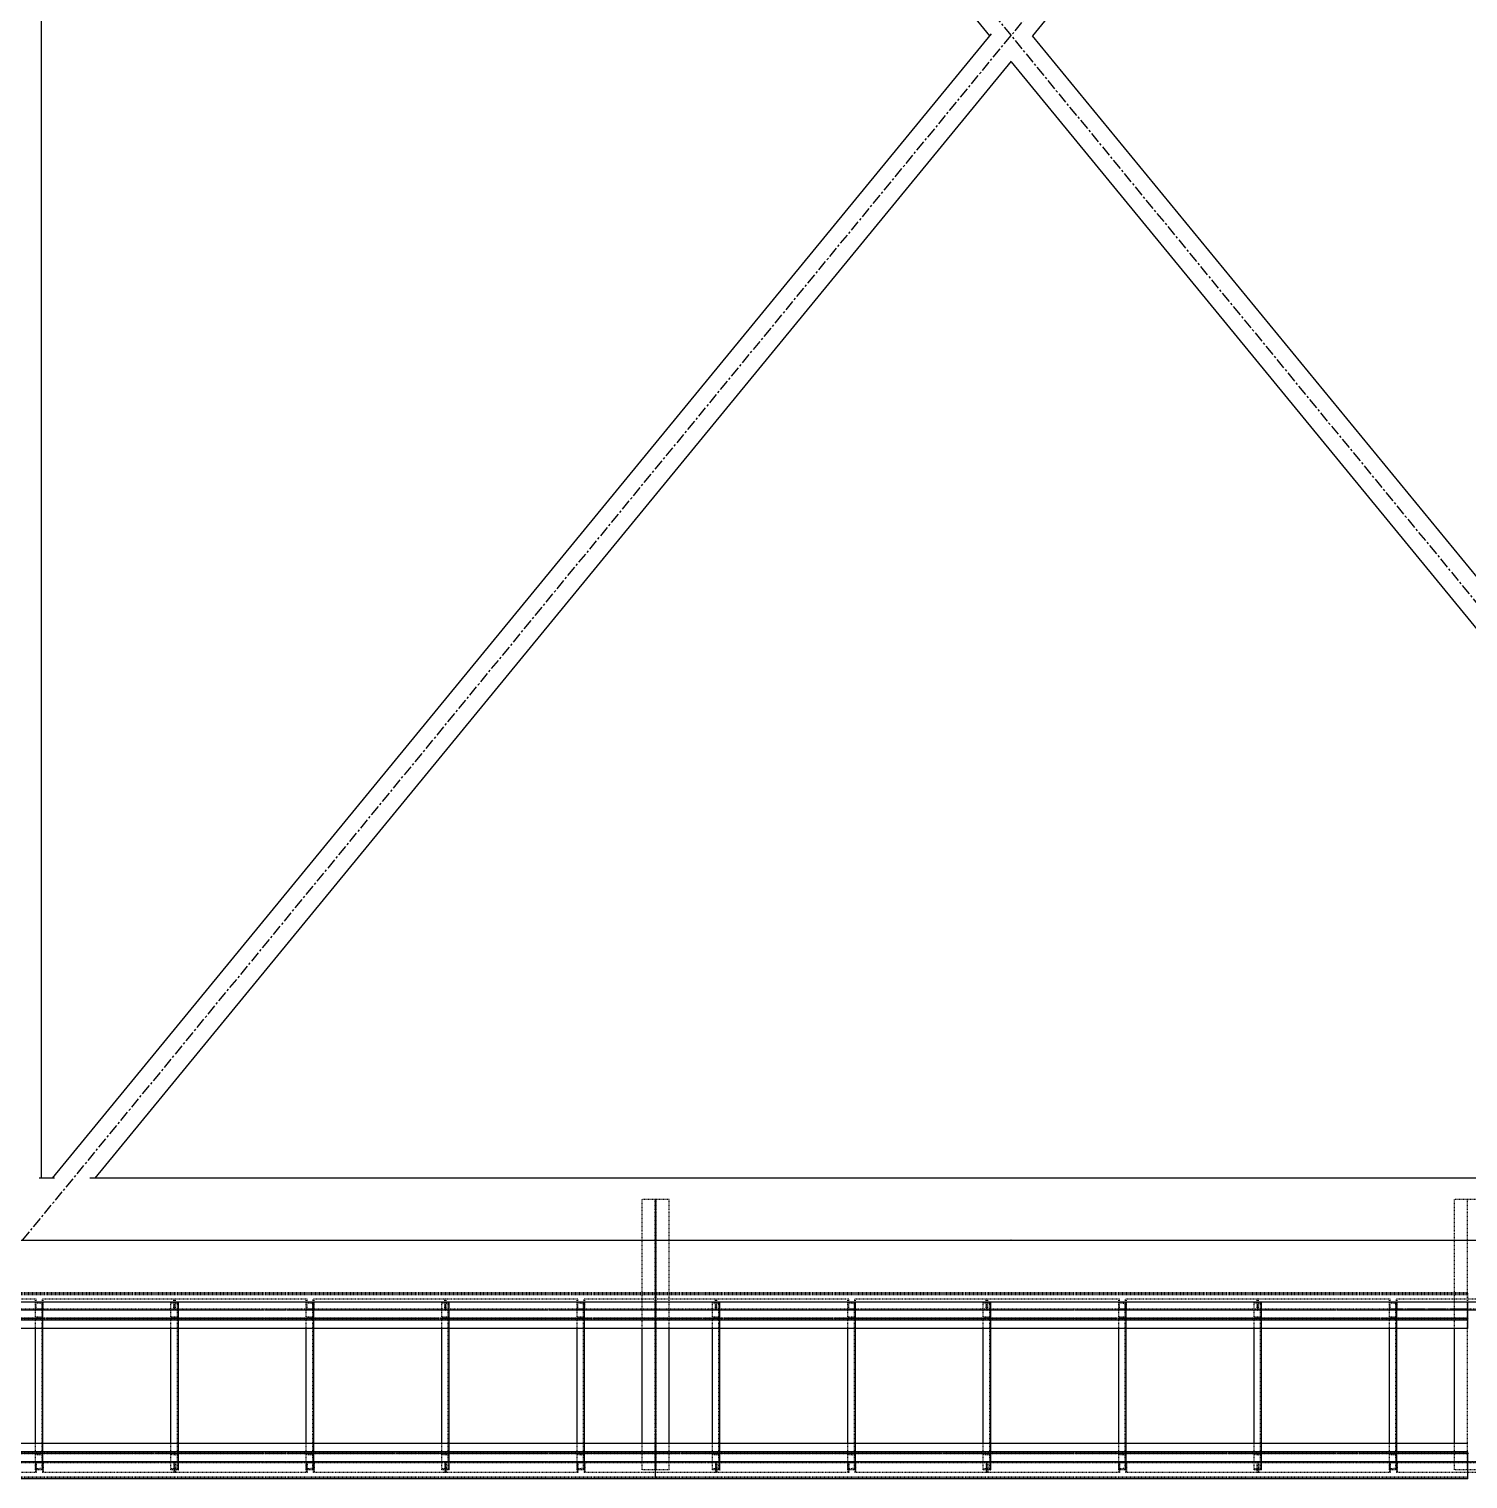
# Model space of a CAD drawing. Header units: millimetres. Extents: x 5143 to 30813, y 232 to 21408.
# Drawn here: x 15270 to 16332, y 15564 to 16635 of the extents above; entities that cross this region are included whole.
import ezdxf

# ---------------------------------------------------------------- set-up
doc = ezdxf.new("R2010")
doc.units = ezdxf.units.MM
doc.header["$LTSCALE"] = 0.25
for name, pattern in [('CENTER', [50.8, 31.75, -6.35, 6.35, -6.35]), ('XKITLINE00', [0]), ('XKITLINE02', [4, 2, -2]), ('XKITLINE03', [6, 3, -1, 1, -1])]:
    doc.linetypes.add(name, pattern=pattern)

msp = doc.modelspace()

# ---------------------------------------------------------------- linework, layer by layer
at = {"color": 8, "linetype": 'CENTER'}
for p, q in [((15265, 17520), (16725, 15740.3)), ((15265, 15740.3), (16725, 17520)), ((14995, 15740.3), (17635, 15740.3)), ((15025, 15740.3), (17635, 15740.3)), ((15175, 15740.3), (15995, 15740.3)), ((15995, 15740.3), (16815, 15740.3))]:
    msp.add_line(p, q, dxfattribs=at)
at = {"color": 8, "linetype": 'XKITLINE00'}
for p, q in [((15278.6, 17484.1), (15979.2, 16630.1)), ((16711.3, 17484.1), (16010.8, 16630.1)), ((15278.6, 16860.1), (15278.6, 15786)), ((15980.3, 16631.5), (15286.7, 15786)), ((16010.7, 16630.1), (16703.3, 15786)), ((15995.2, 16611.2), (15318.2, 15786)), ((15995, 16610.9), (16671.7, 15786)), ((15288.6, 15786), (15277.1, 15786)), ((16675.6, 15786), (15314.6, 15786)), ((17635, 15694.6), (14995, 15694.6))]:
    msp.add_line(p, q, dxfattribs=at)
at = {"color": 3, "linetype": 'XKITLINE02'}
for p, q in [((15742.5, 15770.3), (15722.5, 15770.3)), ((15722.5, 15675.1), (15722.5, 15770.3)), ((15732.2, 15570.6), (15732.2, 15770.3)), ((15732.8, 15570.6), (15732.8, 15770.3)), ((15742.5, 15570.6), (15742.5, 15770.3)), ((16342.5, 15770.3), (16322.5, 15770.3)), ((16322.5, 15675.1), (16322.5, 15770.3)), ((16332.2, 15570.6), (16332.2, 15770.3)), ((15732.5, 15701.3), (15132.5, 15701.3)), ((15732.5, 15700.4), (15132.5, 15700.4)), ((15732.5, 15699.9), (15132.5, 15699.9)), ((15275.1, 15696.6), (15177.2, 15696.6)), ((15274.5, 15688.6), (15274.5, 15696.6)), ((15274.5, 15570.6), (15274.5, 15694.6)), ((15280, 15694.6), (15274.5, 15694.6)), ((15280, 15694.6), (15274.5, 15694.6)), ((15274.5, 15693.9), (15274.5, 15694.6)), ((15279.3, 15693.5), (15274.5, 15693.9)), ((15275.1, 15689.4), (15275.1, 15696.6)), ((15279.3, 15570.6), (15279.3, 15694.6)), ((15279.3, 15683.6), (15279.3, 15693.5)), ((15377.2, 15696.6), (15279.6, 15696.6)), ((15279.6, 15689.4), (15279.6, 15696.6)), ((15280, 15590.1), (15280, 15694.6)), ((15280, 15682.6), (15280, 15694.6)), ((15280.2, 15688.6), (15280.2, 15696.6)), ((15374.5, 15570.6), (15374.5, 15694.6)), ((15380, 15694.6), (15374.5, 15694.6)), ((15380, 15694.6), (15374.5, 15694.6)), ((15374.5, 15693.9), (15374.5, 15694.6)), ((15379.3, 15693.5), (15374.5, 15693.9)), ((15376.7, 15689.4), (15376.7, 15696.6)), ((15475.1, 15696.6), (15377.2, 15696.6)), ((15377.2, 15688.6), (15377.2, 15696.6)), ((15377.2, 15688.6), (15377.2, 15696.6)), ((15377.8, 15689.4), (15377.8, 15696.6)), ((15379.3, 15570.6), (15379.3, 15694.6)), ((15379.3, 15683.6), (15379.3, 15693.5)), ((15380, 15590.1), (15380, 15694.6)), ((15380, 15682.6), (15380, 15694.6)), ((15474.5, 15688.6), (15474.5, 15696.6)), ((15474.5, 15570.6), (15474.5, 15694.6)), ((15480, 15694.6), (15474.5, 15694.6)), ((15480, 15694.6), (15474.5, 15694.6)), ((15474.5, 15693.9), (15474.5, 15694.6)), ((15479.3, 15693.5), (15474.5, 15693.9)), ((15475.1, 15689.4), (15475.1, 15696.6)), ((15479.3, 15570.6), (15479.3, 15694.6)), ((15479.3, 15683.6), (15479.3, 15693.5)), ((15577.2, 15696.6), (15479.6, 15696.6)), ((15479.6, 15689.4), (15479.6, 15696.6)), ((15480, 15590.1), (15480, 15694.6)), ((15480, 15682.6), (15480, 15694.6)), ((15480.2, 15688.6), (15480.2, 15696.6)), ((15574.5, 15570.6), (15574.5, 15694.6)), ((15580, 15694.6), (15574.5, 15694.6)), ((15580, 15694.6), (15574.5, 15694.6)), ((15574.5, 15693.9), (15574.5, 15694.6)), ((15579.3, 15693.5), (15574.5, 15693.9)), ((15576.7, 15689.4), (15576.7, 15696.6)), ((15675.1, 15696.6), (15577.2, 15696.6)), ((15577.2, 15688.6), (15577.2, 15696.6)), ((15577.2, 15688.6), (15577.2, 15696.6)), ((15577.8, 15689.4), (15577.8, 15696.6)), ((15579.3, 15570.6), (15579.3, 15694.6)), ((15579.3, 15683.6), (15579.3, 15693.5)), ((15580, 15590.1), (15580, 15694.6)), ((15580, 15682.6), (15580, 15694.6)), ((15674.5, 15688.6), (15674.5, 15696.6)), ((15674.5, 15570.6), (15674.5, 15694.6)), ((15680, 15694.6), (15674.5, 15694.6)), ((15680, 15694.6), (15674.5, 15694.6)), ((15674.5, 15693.9), (15674.5, 15694.6)), ((15679.3, 15693.5), (15674.5, 15693.9)), ((15675.1, 15689.4), (15675.1, 15696.6)), ((15679.3, 15570.6), (15679.3, 15694.6)), ((15679.3, 15683.6), (15679.3, 15693.5)), ((15777.2, 15696.6), (15679.6, 15696.6)), ((15679.6, 15689.4), (15679.6, 15696.6)), ((15680, 15590.1), (15680, 15694.6)), ((15680, 15682.6), (15680, 15694.6)), ((15680.2, 15688.6), (15680.2, 15696.6)), ((15732.5, 15694.6), (15732.5, 15701.3)), ((15732.5, 15694.6), (15732.5, 15701.3)), ((16332.5, 15701.3), (15732.5, 15701.3)), ((16332.5, 15700.4), (15732.5, 15700.4)), ((16332.5, 15699.9), (15732.5, 15699.9)), ((15774.5, 15570.6), (15774.5, 15694.6)), ((15780, 15694.6), (15774.5, 15694.6)), ((15780, 15694.6), (15774.5, 15694.6)), ((15774.5, 15693.9), (15774.5, 15694.6)), ((15779.3, 15693.5), (15774.5, 15693.9)), ((15776.7, 15689.4), (15776.7, 15696.6)), ((15875.1, 15696.6), (15777.2, 15696.6)), ((15777.2, 15688.6), (15777.2, 15696.6)), ((15777.2, 15688.6), (15777.2, 15696.6)), ((15777.8, 15689.4), (15777.8, 15696.6)), ((15779.3, 15570.6), (15779.3, 15694.6)), ((15779.3, 15683.6), (15779.3, 15693.5)), ((15780, 15590.1), (15780, 15694.6)), ((15780, 15682.6), (15780, 15694.6)), ((15874.5, 15688.6), (15874.5, 15696.6)), ((15874.5, 15570.6), (15874.5, 15694.6)), ((15880, 15694.6), (15874.5, 15694.6)), ((15880, 15694.6), (15874.5, 15694.6)), ((15874.5, 15693.9), (15874.5, 15694.6)), ((15879.3, 15693.5), (15874.5, 15693.9)), ((15875.1, 15689.4), (15875.1, 15696.6)), ((15879.3, 15570.6), (15879.3, 15694.6)), ((15879.3, 15683.6), (15879.3, 15693.5)), ((15977.2, 15696.6), (15879.6, 15696.6)), ((15879.6, 15689.4), (15879.6, 15696.6)), ((15880, 15590.1), (15880, 15694.6)), ((15880, 15682.6), (15880, 15694.6)), ((15880.2, 15688.6), (15880.2, 15696.6)), ((15974.5, 15570.6), (15974.5, 15694.6)), ((15980, 15694.6), (15974.5, 15694.6)), ((15980, 15694.6), (15974.5, 15694.6)), ((15974.5, 15693.9), (15974.5, 15694.6)), ((15979.3, 15693.5), (15974.5, 15693.9)), ((15976.7, 15689.4), (15976.7, 15696.6)), ((16075.1, 15696.6), (15977.2, 15696.6)), ((15977.2, 15688.6), (15977.2, 15696.6)), ((15977.2, 15688.6), (15977.2, 15696.6)), ((15977.8, 15689.4), (15977.8, 15696.6)), ((15979.3, 15570.6), (15979.3, 15694.6)), ((15979.3, 15683.6), (15979.3, 15693.5)), ((15980, 15590.1), (15980, 15694.6)), ((15980, 15682.6), (15980, 15694.6)), ((16074.5, 15688.6), (16074.5, 15696.6)), ((16080, 15694.6), (16074.5, 15694.6)), ((16074.5, 15693.9), (16074.5, 15694.6)), ((16074.5, 15570.6), (16074.5, 15694.6)), ((16080, 15694.6), (16074.5, 15694.6)), ((16079.3, 15693.5), (16074.5, 15693.9)), ((16075.1, 15689.4), (16075.1, 15696.6)), ((16079.3, 15570.6), (16079.3, 15694.6)), ((16079.3, 15683.6), (16079.3, 15693.5)), ((16177.2, 15696.6), (16079.6, 15696.6)), ((16079.6, 15689.4), (16079.6, 15696.6)), ((16080, 15682.6), (16080, 15694.6)), ((16080, 15590.1), (16080, 15694.6)), ((16080.2, 15688.6), (16080.2, 15696.6)), ((16180, 15694.6), (16174.5, 15694.6)), ((16174.5, 15693.9), (16174.5, 15694.6)), ((16174.5, 15570.6), (16174.5, 15694.6)), ((16180, 15694.6), (16174.5, 15694.6)), ((16179.3, 15693.5), (16174.5, 15693.9)), ((16176.7, 15689.4), (16176.7, 15696.6)), ((16275.1, 15696.6), (16177.2, 15696.6)), ((16177.2, 15688.6), (16177.2, 15696.6)), ((16177.2, 15688.6), (16177.2, 15696.6)), ((16177.8, 15689.4), (16177.8, 15696.6)), ((16179.3, 15570.6), (16179.3, 15694.6)), ((16179.3, 15683.6), (16179.3, 15693.5)), ((16180, 15682.6), (16180, 15694.6)), ((16180, 15570.6), (16180, 15694.6)), ((16274.5, 15688.6), (16274.5, 15696.6)), ((16280, 15694.6), (16274.5, 15694.6)), ((16274.5, 15693.9), (16274.5, 15694.6)), ((16274.5, 15570.6), (16274.5, 15694.6)), ((16280, 15694.6), (16274.5, 15694.6)), ((16279.3, 15693.5), (16274.5, 15693.9)), ((16275.1, 15689.4), (16275.1, 15696.6)), ((16279.3, 15570.6), (16279.3, 15694.6)), ((16279.3, 15683.6), (16279.3, 15693.5)), ((16377.2, 15696.6), (16279.6, 15696.6)), ((16279.6, 15689.4), (16279.6, 15696.6)), ((16280, 15682.6), (16280, 15694.6)), ((16280, 15570.6), (16280, 15694.6)), ((16280.2, 15688.6), (16280.2, 15696.6)), ((16332.5, 15694.6), (16332.5, 15701.3)), ((15732.5, 15682.6), (15132.5, 15682.6)), ((15732.5, 15682.6), (15132.5, 15682.6)), ((15732.5, 15682.1), (15132.5, 15682.1)), ((15280.3, 15688.6), (15177.2, 15688.6)), ((15280.3, 15689.4), (15177.8, 15689.4)), ((15376.7, 15689.4), (15274.3, 15689.4)), ((15274.3, 15689.4), (15274.3, 15688.6)), ((15377.2, 15688.6), (15274.3, 15688.6)), ((15279.3, 15683.6), (15274.5, 15683.3)), ((15274.5, 15682.6), (15274.5, 15683.3)), ((15280, 15682.6), (15274.5, 15682.6)), ((15280.3, 15689.4), (15280.3, 15688.6)), ((15371.4, 15689.4), (15371.4, 15688.6)), ((15379.3, 15683.6), (15374.5, 15683.3)), ((15374.5, 15682.6), (15374.5, 15683.3)), ((15380, 15682.6), (15374.5, 15682.6)), ((15480.3, 15688.6), (15377.2, 15688.6)), ((15380, 15688.6), (15377.2, 15688.6)), ((15480.3, 15689.4), (15377.8, 15689.4)), ((15383, 15689.4), (15383, 15688.6)), ((15576.7, 15689.4), (15474.3, 15689.4)), ((15474.3, 15689.4), (15474.3, 15688.6)), ((15577.2, 15688.6), (15474.3, 15688.6)), ((15479.3, 15683.6), (15474.5, 15683.3)), ((15474.5, 15682.6), (15474.5, 15683.3)), ((15480, 15682.6), (15474.5, 15682.6)), ((15480.3, 15689.4), (15480.3, 15688.6)), ((15571.4, 15689.4), (15571.4, 15688.6)), ((15579.3, 15683.6), (15574.5, 15683.3)), ((15574.5, 15682.6), (15574.5, 15683.3)), ((15580, 15682.6), (15574.5, 15682.6)), ((15680.3, 15688.6), (15577.2, 15688.6)), ((15580, 15688.6), (15577.2, 15688.6)), ((15680.3, 15689.4), (15577.8, 15689.4)), ((15583, 15689.4), (15583, 15688.6)), ((15776.7, 15689.4), (15674.3, 15689.4)), ((15674.3, 15689.4), (15674.3, 15688.6)), ((15777.2, 15688.6), (15674.3, 15688.6)), ((15679.3, 15683.6), (15674.5, 15683.3)), ((15674.5, 15682.6), (15674.5, 15683.3)), ((15680, 15682.6), (15674.5, 15682.6)), ((15680.3, 15689.4), (15680.3, 15688.6)), ((15732.5, 15681.3), (15732.5, 15682.6)), ((15732.5, 15681.3), (15732.5, 15682.6)), ((16332.5, 15682.6), (15732.5, 15682.6)), ((16332.5, 15682.6), (15732.5, 15682.6)), ((16332.5, 15682.1), (15732.5, 15682.1)), ((15771.4, 15689.4), (15771.4, 15688.6)), ((15779.3, 15683.6), (15774.5, 15683.3)), ((15774.5, 15682.6), (15774.5, 15683.3)), ((15780, 15682.6), (15774.5, 15682.6)), ((15880.3, 15688.6), (15777.2, 15688.6)), ((15780, 15688.6), (15777.2, 15688.6)), ((15880.3, 15689.4), (15777.8, 15689.4)), ((15783, 15689.4), (15783, 15688.6)), ((15976.7, 15689.4), (15874.3, 15689.4)), ((15874.3, 15689.4), (15874.3, 15688.6)), ((15977.2, 15688.6), (15874.3, 15688.6)), ((15879.3, 15683.6), (15874.5, 15683.3)), ((15874.5, 15682.6), (15874.5, 15683.3)), ((15880, 15682.6), (15874.5, 15682.6)), ((15880.3, 15689.4), (15880.3, 15688.6)), ((15971.4, 15689.4), (15971.4, 15688.6)), ((15979.3, 15683.6), (15974.5, 15683.3)), ((15974.5, 15682.6), (15974.5, 15683.3)), ((15980, 15682.6), (15974.5, 15682.6)), ((16080.3, 15688.6), (15977.2, 15688.6)), ((15980, 15688.6), (15977.2, 15688.6)), ((16080.3, 15689.4), (15977.8, 15689.4)), ((15983, 15689.4), (15983, 15688.6)), ((16176.7, 15689.4), (16074.3, 15689.4)), ((16074.3, 15689.4), (16074.3, 15688.6)), ((16177.2, 15688.6), (16074.3, 15688.6)), ((16079.3, 15683.6), (16074.5, 15683.3)), ((16074.5, 15682.6), (16074.5, 15683.3)), ((16080, 15682.6), (16074.5, 15682.6)), ((16080.3, 15689.4), (16080.3, 15688.6)), ((16171.4, 15689.4), (16171.4, 15688.6)), ((16179.3, 15683.6), (16174.5, 15683.3)), ((16174.5, 15682.6), (16174.5, 15683.3)), ((16180, 15682.6), (16174.5, 15682.6)), ((16280.3, 15688.6), (16177.2, 15688.6)), ((16180, 15688.6), (16177.2, 15688.6)), ((16280.3, 15689.4), (16177.8, 15689.4)), ((16183, 15689.4), (16183, 15688.6)), ((16332.5, 15689.4), (16274.3, 15689.4)), ((16274.3, 15689.4), (16274.3, 15688.6)), ((16377.2, 15688.6), (16274.3, 15688.6)), ((16279.3, 15683.6), (16274.5, 15683.3)), ((16274.5, 15682.6), (16274.5, 15683.3)), ((16280, 15682.6), (16274.5, 15682.6)), ((16376.7, 15689.4), (16275.1, 15689.4)), ((16332.5, 15688.6), (16280.2, 15688.6)), ((16280.3, 15689.4), (16280.3, 15688.6)), ((16332.5, 15681.3), (16332.5, 15682.6)), ((15732.5, 15681.7), (15132.5, 15681.7)), ((16332.5, 15681.7), (15732.5, 15681.7)), ((15274.5, 15570.6), (15274.5, 15590.1)), ((15280, 15570.6), (15280, 15590.1)), ((15374.5, 15570.6), (15374.5, 15590.1)), ((15380, 15570.6), (15380, 15590.1)), ((15474.5, 15570.6), (15474.5, 15590.1)), ((15480, 15570.6), (15480, 15590.1)), ((15574.5, 15570.6), (15574.5, 15590.1)), ((15580, 15570.6), (15580, 15590.1)), ((15674.5, 15570.6), (15674.5, 15590.1)), ((15680, 15570.6), (15680, 15590.1)), ((15722.5, 15570.6), (15722.5, 15590.1)), ((15742.5, 15570.6), (15742.5, 15590.1)), ((15774.5, 15570.6), (15774.5, 15590.1)), ((15780, 15570.6), (15780, 15590.1)), ((15874.5, 15570.6), (15874.5, 15590.1)), ((15880, 15570.6), (15880, 15590.1)), ((15974.5, 15570.6), (15974.5, 15590.1)), ((15980, 15570.6), (15980, 15590.1)), ((16074.5, 15570.6), (16074.5, 15590.1)), ((16080, 15570.6), (16080, 15590.1)), ((16174.5, 15570.6), (16174.5, 15590.1)), ((16180, 15570.6), (16180, 15590.1)), ((16274.5, 15570.6), (16274.5, 15590.1)), ((16280, 15570.6), (16280, 15590.1)), ((16322.5, 15570.6), (16322.5, 15590.1)), ((15732.5, 15583.4), (15132.5, 15583.4)), ((15732.5, 15583), (15132.5, 15583)), ((15732.5, 15582.6), (15132.5, 15582.6)), ((15732.5, 15582.5), (15132.5, 15582.5)), ((15280.3, 15576.6), (15177.2, 15576.6)), ((15280.3, 15575.8), (15177.8, 15575.8)), ((15377.2, 15576.6), (15274.3, 15576.6)), ((15274.3, 15576.6), (15274.3, 15575.8)), ((15376.7, 15575.8), (15274.3, 15575.8)), ((15280, 15582.6), (15274.5, 15582.6)), ((15274.5, 15581.9), (15274.5, 15582.6)), ((15279.3, 15581.5), (15274.5, 15581.9)), ((15274.5, 15576.6), (15274.5, 15568.6)), ((15275.1, 15575.8), (15275.1, 15568.6)), ((15279.3, 15571.6), (15279.3, 15581.5)), ((15279.6, 15575.8), (15279.6, 15568.6)), ((15280, 15570.6), (15280, 15582.6)), ((15280.2, 15576.6), (15280.2, 15568.6)), ((15280.3, 15576.6), (15280.3, 15575.8)), ((15371.4, 15576.6), (15371.4, 15575.8)), ((15380, 15582.6), (15374.5, 15582.6)), ((15374.5, 15581.9), (15374.5, 15582.6)), ((15379.3, 15581.5), (15374.5, 15581.9)), ((15376.7, 15575.8), (15376.7, 15568.6)), ((15480.3, 15576.6), (15377.2, 15576.6)), ((15377.2, 15568.6), (15377.2, 15576.6)), ((15377.2, 15568.6), (15377.2, 15576.6)), ((15480.3, 15575.8), (15377.8, 15575.8)), ((15377.8, 15575.8), (15377.8, 15568.6)), ((15379.3, 15571.6), (15379.3, 15581.5)), ((15380, 15570.6), (15380, 15582.6)), ((15383, 15576.6), (15383, 15575.8)), ((15577.2, 15576.6), (15474.3, 15576.6)), ((15474.3, 15576.6), (15474.3, 15575.8)), ((15576.7, 15575.8), (15474.3, 15575.8)), ((15480, 15582.6), (15474.5, 15582.6)), ((15474.5, 15581.9), (15474.5, 15582.6)), ((15479.3, 15581.5), (15474.5, 15581.9)), ((15474.5, 15576.6), (15474.5, 15568.6)), ((15475.1, 15575.8), (15475.1, 15568.6)), ((15479.3, 15571.6), (15479.3, 15581.5)), ((15479.6, 15575.8), (15479.6, 15568.6)), ((15480, 15570.6), (15480, 15582.6)), ((15480.2, 15576.6), (15480.2, 15568.6)), ((15480.3, 15576.6), (15480.3, 15575.8)), ((15571.4, 15576.6), (15571.4, 15575.8)), ((15580, 15582.6), (15574.5, 15582.6)), ((15574.5, 15581.9), (15574.5, 15582.6)), ((15579.3, 15581.5), (15574.5, 15581.9)), ((15576.7, 15575.8), (15576.7, 15568.6)), ((15680.3, 15576.6), (15577.2, 15576.6)), ((15577.2, 15568.6), (15577.2, 15576.6)), ((15577.2, 15568.6), (15577.2, 15576.6)), ((15680.3, 15575.8), (15577.8, 15575.8)), ((15577.8, 15575.8), (15577.8, 15568.6)), ((15579.3, 15571.6), (15579.3, 15581.5)), ((15580, 15570.6), (15580, 15582.6)), ((15583, 15576.6), (15583, 15575.8)), ((15777.2, 15576.6), (15674.3, 15576.6)), ((15674.3, 15576.6), (15674.3, 15575.8)), ((15776.7, 15575.8), (15674.3, 15575.8)), ((15680, 15582.6), (15674.5, 15582.6)), ((15674.5, 15581.9), (15674.5, 15582.6)), ((15679.3, 15581.5), (15674.5, 15581.9)), ((15674.5, 15576.6), (15674.5, 15568.6)), ((15675.1, 15575.8), (15675.1, 15568.6)), ((15679.3, 15571.6), (15679.3, 15581.5)), ((15679.6, 15575.8), (15679.6, 15568.6)), ((15680, 15570.6), (15680, 15582.6)), ((15680.2, 15576.6), (15680.2, 15568.6)), ((15680.3, 15576.6), (15680.3, 15575.8)), ((15732.5, 15582.6), (15732.5, 15583.9)), ((15732.5, 15582.6), (15732.5, 15583.9)), ((16332.5, 15583.4), (15732.5, 15583.4)), ((16332.5, 15583), (15732.5, 15583)), ((16332.5, 15582.6), (15732.5, 15582.6)), ((16332.5, 15582.5), (15732.5, 15582.5)), ((15771.4, 15576.6), (15771.4, 15575.8)), ((15780, 15582.6), (15774.5, 15582.6)), ((15774.5, 15581.9), (15774.5, 15582.6)), ((15779.3, 15581.5), (15774.5, 15581.9)), ((15776.7, 15575.8), (15776.7, 15568.6)), ((15880.3, 15576.6), (15777.2, 15576.6)), ((15777.2, 15568.6), (15777.2, 15576.6)), ((15777.2, 15568.6), (15777.2, 15576.6)), ((15880.3, 15575.8), (15777.8, 15575.8)), ((15777.8, 15575.8), (15777.8, 15568.6)), ((15779.3, 15571.6), (15779.3, 15581.5)), ((15780, 15570.6), (15780, 15582.6)), ((15783, 15576.6), (15783, 15575.8)), ((15977.2, 15576.6), (15874.3, 15576.6)), ((15874.3, 15576.6), (15874.3, 15575.8)), ((15976.7, 15575.8), (15874.3, 15575.8)), ((15880, 15582.6), (15874.5, 15582.6)), ((15874.5, 15581.9), (15874.5, 15582.6)), ((15879.3, 15581.5), (15874.5, 15581.9)), ((15874.5, 15576.6), (15874.5, 15568.6)), ((15875.1, 15575.8), (15875.1, 15568.6)), ((15879.3, 15571.6), (15879.3, 15581.5)), ((15879.6, 15575.8), (15879.6, 15568.6)), ((15880, 15570.6), (15880, 15582.6)), ((15880.2, 15576.6), (15880.2, 15568.6)), ((15880.3, 15576.6), (15880.3, 15575.8)), ((15971.4, 15576.6), (15971.4, 15575.8)), ((15980, 15582.6), (15974.5, 15582.6)), ((15974.5, 15581.9), (15974.5, 15582.6)), ((15979.3, 15581.5), (15974.5, 15581.9)), ((15976.7, 15575.8), (15976.7, 15568.6)), ((16080.3, 15576.6), (15977.2, 15576.6)), ((15977.2, 15568.6), (15977.2, 15576.6)), ((15977.2, 15568.6), (15977.2, 15576.6)), ((16080.3, 15575.8), (15977.8, 15575.8)), ((15977.8, 15575.8), (15977.8, 15568.6)), ((15979.3, 15571.6), (15979.3, 15581.5)), ((15980, 15570.6), (15980, 15582.6)), ((15983, 15576.6), (15983, 15575.8)), ((16177.2, 15576.6), (16074.3, 15576.6)), ((16074.3, 15576.6), (16074.3, 15575.8)), ((16176.7, 15575.8), (16074.3, 15575.8)), ((16080, 15582.6), (16074.5, 15582.6)), ((16074.5, 15581.9), (16074.5, 15582.6)), ((16079.3, 15581.5), (16074.5, 15581.9)), ((16074.5, 15576.6), (16074.5, 15568.6)), ((16075.1, 15575.8), (16075.1, 15568.6)), ((16079.3, 15571.6), (16079.3, 15581.5)), ((16079.6, 15575.8), (16079.6, 15568.6)), ((16080, 15570.6), (16080, 15582.6)), ((16080.2, 15576.6), (16080.2, 15568.6)), ((16080.3, 15576.6), (16080.3, 15575.8)), ((16171.4, 15576.6), (16171.4, 15575.8)), ((16180, 15582.6), (16174.5, 15582.6)), ((16174.5, 15581.9), (16174.5, 15582.6)), ((16179.3, 15581.5), (16174.5, 15581.9)), ((16176.7, 15568.6), (16176.7, 15575.8)), ((16280.3, 15576.6), (16177.2, 15576.6)), ((16177.2, 15568.6), (16177.2, 15576.6)), ((16177.2, 15568.6), (16177.2, 15576.6)), ((16280.3, 15575.8), (16177.8, 15575.8)), ((16177.8, 15575.8), (16177.8, 15568.6)), ((16179.3, 15571.6), (16179.3, 15581.5)), ((16180, 15570.6), (16180, 15582.6)), ((16183, 15576.6), (16183, 15575.8)), ((16377.2, 15576.6), (16274.3, 15576.6)), ((16274.3, 15576.6), (16274.3, 15575.8)), ((16376.7, 15575.8), (16274.3, 15575.8)), ((16280, 15582.6), (16274.5, 15582.6)), ((16274.5, 15581.9), (16274.5, 15582.6)), ((16279.3, 15581.5), (16274.5, 15581.9)), ((16274.5, 15576.6), (16274.5, 15568.6)), ((16275.1, 15575.8), (16275.1, 15568.6)), ((16279.3, 15571.6), (16279.3, 15581.5)), ((16279.6, 15575.8), (16279.6, 15568.6)), ((16280, 15570.6), (16280, 15582.6)), ((16280.2, 15576.6), (16280.2, 15568.6)), ((16280.3, 15576.6), (16280.3, 15575.8)), ((15732.5, 15565.3), (15132.5, 15565.3)), ((15732.5, 15564.7), (15132.5, 15564.7)), ((15275.1, 15568.6), (15177.2, 15568.6)), ((15279.3, 15571.6), (15274.5, 15571.3)), ((15274.5, 15570.6), (15274.5, 15571.3)), ((15280, 15570.6), (15274.5, 15570.6)), ((15280, 15570.6), (15274.5, 15570.6)), ((15377.2, 15568.6), (15279.6, 15568.6)), ((15379.3, 15571.6), (15374.5, 15571.3)), ((15374.5, 15570.6), (15374.5, 15571.3)), ((15380, 15570.6), (15374.5, 15570.6)), ((15380, 15570.6), (15374.5, 15570.6)), ((15475.1, 15568.6), (15377.2, 15568.6)), ((15479.3, 15571.6), (15474.5, 15571.3)), ((15474.5, 15570.6), (15474.5, 15571.3)), ((15480, 15570.6), (15474.5, 15570.6)), ((15480, 15570.6), (15474.5, 15570.6)), ((15577.2, 15568.6), (15479.6, 15568.6)), ((15579.3, 15571.6), (15574.5, 15571.3)), ((15574.5, 15570.6), (15574.5, 15571.3)), ((15580, 15570.6), (15574.5, 15570.6)), ((15580, 15570.6), (15574.5, 15570.6)), ((15675.1, 15568.6), (15577.2, 15568.6)), ((15679.3, 15571.6), (15674.5, 15571.3)), ((15674.5, 15570.6), (15674.5, 15571.3)), ((15680, 15570.6), (15674.5, 15570.6)), ((15680, 15570.6), (15674.5, 15570.6)), ((15777.2, 15568.6), (15679.6, 15568.6)), ((15742.5, 15570.6), (15722.5, 15570.6)), ((16332.5, 15565.3), (15732.5, 15565.3)), ((16332.5, 15564.7), (15732.5, 15564.7)), ((15779.3, 15571.6), (15774.5, 15571.3)), ((15774.5, 15570.6), (15774.5, 15571.3)), ((15780, 15570.6), (15774.5, 15570.6)), ((15780, 15570.6), (15774.5, 15570.6)), ((15875.1, 15568.6), (15777.2, 15568.6)), ((15879.3, 15571.6), (15874.5, 15571.3)), ((15874.5, 15570.6), (15874.5, 15571.3)), ((15880, 15570.6), (15874.5, 15570.6)), ((15880, 15570.6), (15874.5, 15570.6)), ((15977.2, 15568.6), (15879.6, 15568.6)), ((15979.3, 15571.6), (15974.5, 15571.3)), ((15974.5, 15570.6), (15974.5, 15571.3)), ((15980, 15570.6), (15974.5, 15570.6)), ((15980, 15570.6), (15974.5, 15570.6)), ((16075.1, 15568.6), (15977.2, 15568.6)), ((16079.3, 15571.6), (16074.5, 15571.3)), ((16074.5, 15570.6), (16074.5, 15571.3)), ((16080, 15570.6), (16074.5, 15570.6)), ((16080, 15570.6), (16074.5, 15570.6)), ((16177.2, 15568.6), (16079.6, 15568.6)), ((16179.3, 15571.6), (16174.5, 15571.3)), ((16174.5, 15570.6), (16174.5, 15571.3)), ((16180, 15570.6), (16174.5, 15570.6)), ((16180, 15570.6), (16174.5, 15570.6)), ((16275.1, 15568.6), (16177.2, 15568.6)), ((16279.3, 15571.6), (16274.5, 15571.3)), ((16274.5, 15570.6), (16274.5, 15571.3)), ((16280, 15570.6), (16274.5, 15570.6)), ((16280, 15570.6), (16274.5, 15570.6)), ((16377.2, 15568.6), (16279.6, 15568.6)), ((16342.5, 15570.6), (16322.5, 15570.6))]:
    msp.add_line(p, q, dxfattribs=at)
at = {"color": 1, "linetype": 'XKITLINE03'}
for p, q in [((15732.5, 15770.3), (15732.5, 15570.6)), ((15280, 15570.6), (15280, 15694.6)), ((15380, 15570.6), (15380, 15694.6)), ((15480, 15570.6), (15480, 15694.6)), ((15580, 15570.6), (15580, 15694.6)), ((15680, 15570.6), (15680, 15694.6)), ((15780, 15570.6), (15780, 15694.6)), ((15880, 15570.6), (15880, 15694.6)), ((15980, 15570.6), (15980, 15694.6)), ((16080, 15570.6), (16080, 15694.6)), ((16180, 15570.6), (16180, 15694.6)), ((16280, 15570.6), (16280, 15694.6)), ((15732.5, 15688.6), (15132.5, 15688.6)), ((15132.5, 15682.6), (15732.5, 15682.6)), ((15274.5, 15688.6), (15177.2, 15688.6)), ((15377.2, 15688.6), (15280.2, 15688.6)), ((15474.5, 15688.6), (15377.2, 15688.6)), ((15577.2, 15688.6), (15480.2, 15688.6)), ((15674.5, 15688.6), (15577.2, 15688.6)), ((15777.2, 15688.6), (15680.2, 15688.6)), ((16332.5, 15688.6), (15732.5, 15688.6)), ((15732.5, 15682.6), (16332.5, 15682.6)), ((15874.5, 15688.6), (15777.2, 15688.6)), ((15977.2, 15688.6), (15880.2, 15688.6)), ((16074.5, 15688.6), (15977.2, 15688.6)), ((16177.2, 15688.6), (16080.2, 15688.6)), ((16274.5, 15688.6), (16177.2, 15688.6)), ((16377.2, 15688.6), (16280.2, 15688.6)), ((15732.5, 15582.6), (15132.5, 15582.6)), ((15732.5, 15576.6), (15132.5, 15576.6)), ((15177.2, 15576.6), (15274.5, 15576.6)), ((15280.2, 15576.6), (15377.2, 15576.6)), ((15377.2, 15576.6), (15474.5, 15576.6)), ((15480.2, 15576.6), (15577.2, 15576.6)), ((15577.2, 15576.6), (15674.5, 15576.6)), ((15680.2, 15576.6), (15777.2, 15576.6)), ((16332.5, 15582.6), (15732.5, 15582.6)), ((16332.5, 15576.6), (15732.5, 15576.6)), ((15777.2, 15576.6), (15874.5, 15576.6)), ((15880.2, 15576.6), (15977.2, 15576.6)), ((15977.2, 15576.6), (16074.5, 15576.6)), ((16080.2, 15576.6), (16177.2, 15576.6)), ((16177.2, 15576.6), (16274.5, 15576.6)), ((16280.2, 15576.6), (16377.2, 15576.6))]:
    msp.add_line(p, q, dxfattribs=at)
at = {"color": 7, "linetype": 'XKITLINE00'}
for p, q in [((15732.5, 15681.3), (15732.5, 15694.6)), ((15732.5, 15681.3), (15732.5, 15694.6)), ((16332.5, 15681.3), (16332.5, 15694.6)), ((15732.5, 15681.3), (15132.5, 15681.3)), ((15732.5, 15675.1), (15132.5, 15675.1)), ((15274.5, 15590.1), (15274.5, 15675.1)), ((15280, 15590.1), (15280, 15675.1)), ((15374.5, 15590.1), (15374.5, 15675.1)), ((15380, 15590.1), (15380, 15675.1)), ((15474.5, 15590.1), (15474.5, 15675.1)), ((15480, 15590.1), (15480, 15675.1)), ((15574.5, 15590.1), (15574.5, 15675.1)), ((15580, 15590.1), (15580, 15675.1)), ((15674.5, 15590.1), (15674.5, 15675.1)), ((15680, 15590.1), (15680, 15675.1)), ((15722.5, 15590.1), (15722.5, 15675.1)), ((15732.5, 15675.1), (15732.5, 15681.3)), ((15732.5, 15675.1), (15732.5, 15681.3)), ((16332.5, 15681.3), (15732.5, 15681.3)), ((16332.5, 15675.1), (15732.5, 15675.1)), ((15742.5, 15590.1), (15742.5, 15675.1)), ((15774.5, 15590.1), (15774.5, 15675.1)), ((15780, 15590.1), (15780, 15675.1)), ((15874.5, 15590.1), (15874.5, 15675.1)), ((15880, 15590.1), (15880, 15675.1)), ((15974.5, 15590.1), (15974.5, 15675.1)), ((15980, 15590.1), (15980, 15675.1)), ((16074.5, 15590.1), (16074.5, 15675.1)), ((16080, 15590.1), (16080, 15675.1)), ((16174.5, 15590.1), (16174.5, 15675.1)), ((16180, 15590.1), (16180, 15675.1)), ((16274.5, 15590.1), (16274.5, 15675.1)), ((16280, 15590.1), (16280, 15675.1)), ((16322.5, 15590.1), (16322.5, 15675.1)), ((16332.5, 15675.1), (16332.5, 15681.3)), ((15732.5, 15590.1), (15132.5, 15590.1)), ((15732.5, 15583.9), (15732.5, 15590.1)), ((16332.5, 15590.1), (15732.5, 15590.1)), ((15732.5, 15583.9), (15732.5, 15590.1)), ((15732.5, 15583.9), (15132.5, 15583.9)), ((15732.5, 15563.9), (15732.5, 15583.9)), ((15732.5, 15563.9), (15732.5, 15583.9)), ((16332.5, 15583.9), (15732.5, 15583.9)), ((16332.5, 15563.9), (16332.5, 15583.9)), ((15732.5, 15563.9), (15132.5, 15563.9)), ((16332.5, 15563.9), (15732.5, 15563.9))]:
    msp.add_line(p, q, dxfattribs=at)
at = {"color": 1, "linetype": 'XKITLINE00'}
for centre in [(15732.5, 15770.3), (16332.5, 15770.3), (15280, 15694.6), (15380, 15694.6), (15480, 15694.6), (15580, 15694.6), (15680, 15694.6), (15780, 15694.6), (15880, 15694.6), (15980, 15694.6), (16080, 15694.6), (16180, 15694.6), (16280, 15694.6), (15274.5, 15688.6), (15280, 15682.6), (15280.2, 15688.6), (15377.2, 15688.6), (15377.2, 15688.6), (15380, 15682.6), (15474.5, 15688.6), (15480, 15682.6), (15480.2, 15688.6), (15577.2, 15688.6), (15577.2, 15688.6), (15580, 15682.6), (15674.5, 15688.6), (15680, 15682.6), (15680.2, 15688.6), (15732.5, 15688.6), (15732.5, 15688.6), (15732.5, 15682.6), (15732.5, 15682.6), (15777.2, 15688.6), (15777.2, 15688.6), (15780, 15682.6), (15874.5, 15688.6), (15880, 15682.6), (15880.2, 15688.6), (15977.2, 15688.6), (15977.2, 15688.6), (15980, 15682.6), (16074.5, 15688.6), (16080, 15682.6), (16080.2, 15688.6), (16177.2, 15688.6), (16177.2, 15688.6), (16180, 15682.6), (16274.5, 15688.6), (16280, 15682.6), (16280.2, 15688.6), (16332.5, 15688.6), (16332.5, 15688.6), (16332.5, 15682.6), (16332.5, 15682.6), (15274.5, 15576.6), (15280, 15582.6), (15280.2, 15576.6), (15377.2, 15576.6), (15377.2, 15576.6), (15380, 15582.6), (15474.5, 15576.6), (15480, 15582.6), (15480.2, 15576.6), (15577.2, 15576.6), (15577.2, 15576.6), (15580, 15582.6), (15674.5, 15576.6), (15680, 15582.6), (15680.2, 15576.6), (15732.5, 15582.6), (15732.5, 15582.6), (15732.5, 15576.6), (15732.5, 15576.6), (15777.2, 15576.6), (15777.2, 15576.6), (15780, 15582.6), (15874.5, 15576.6), (15880, 15582.6), (15880.2, 15576.6), (15977.2, 15576.6), (15977.2, 15576.6), (15980, 15582.6), (16074.5, 15576.6), (16080, 15582.6), (16080.2, 15576.6), (16177.2, 15576.6), (16177.2, 15576.6), (16180, 15582.6), (16274.5, 15576.6), (16280, 15582.6), (16280.2, 15576.6), (16332.5, 15582.6), (16332.5, 15582.6), (16332.5, 15576.6), (16332.5, 15576.6), (15280, 15570.6), (15380, 15570.6), (15480, 15570.6), (15580, 15570.6), (15680, 15570.6), (15732.5, 15570.6), (15780, 15570.6), (15880, 15570.6), (15980, 15570.6), (16080, 15570.6), (16180, 15570.6), (16280, 15570.6), (16332.5, 15570.6)]:
    msp.add_circle(centre, 0.05, dxfattribs=at)
at = {"color": 8, "linetype": 'XKITLINE00'}
msp.add_circle((15995, 15740.3), 0.05, dxfattribs=at)
msp.add_circle((15995, 15740.3), 0.05, dxfattribs=at)

doc.saveas('drawing.dxf')
